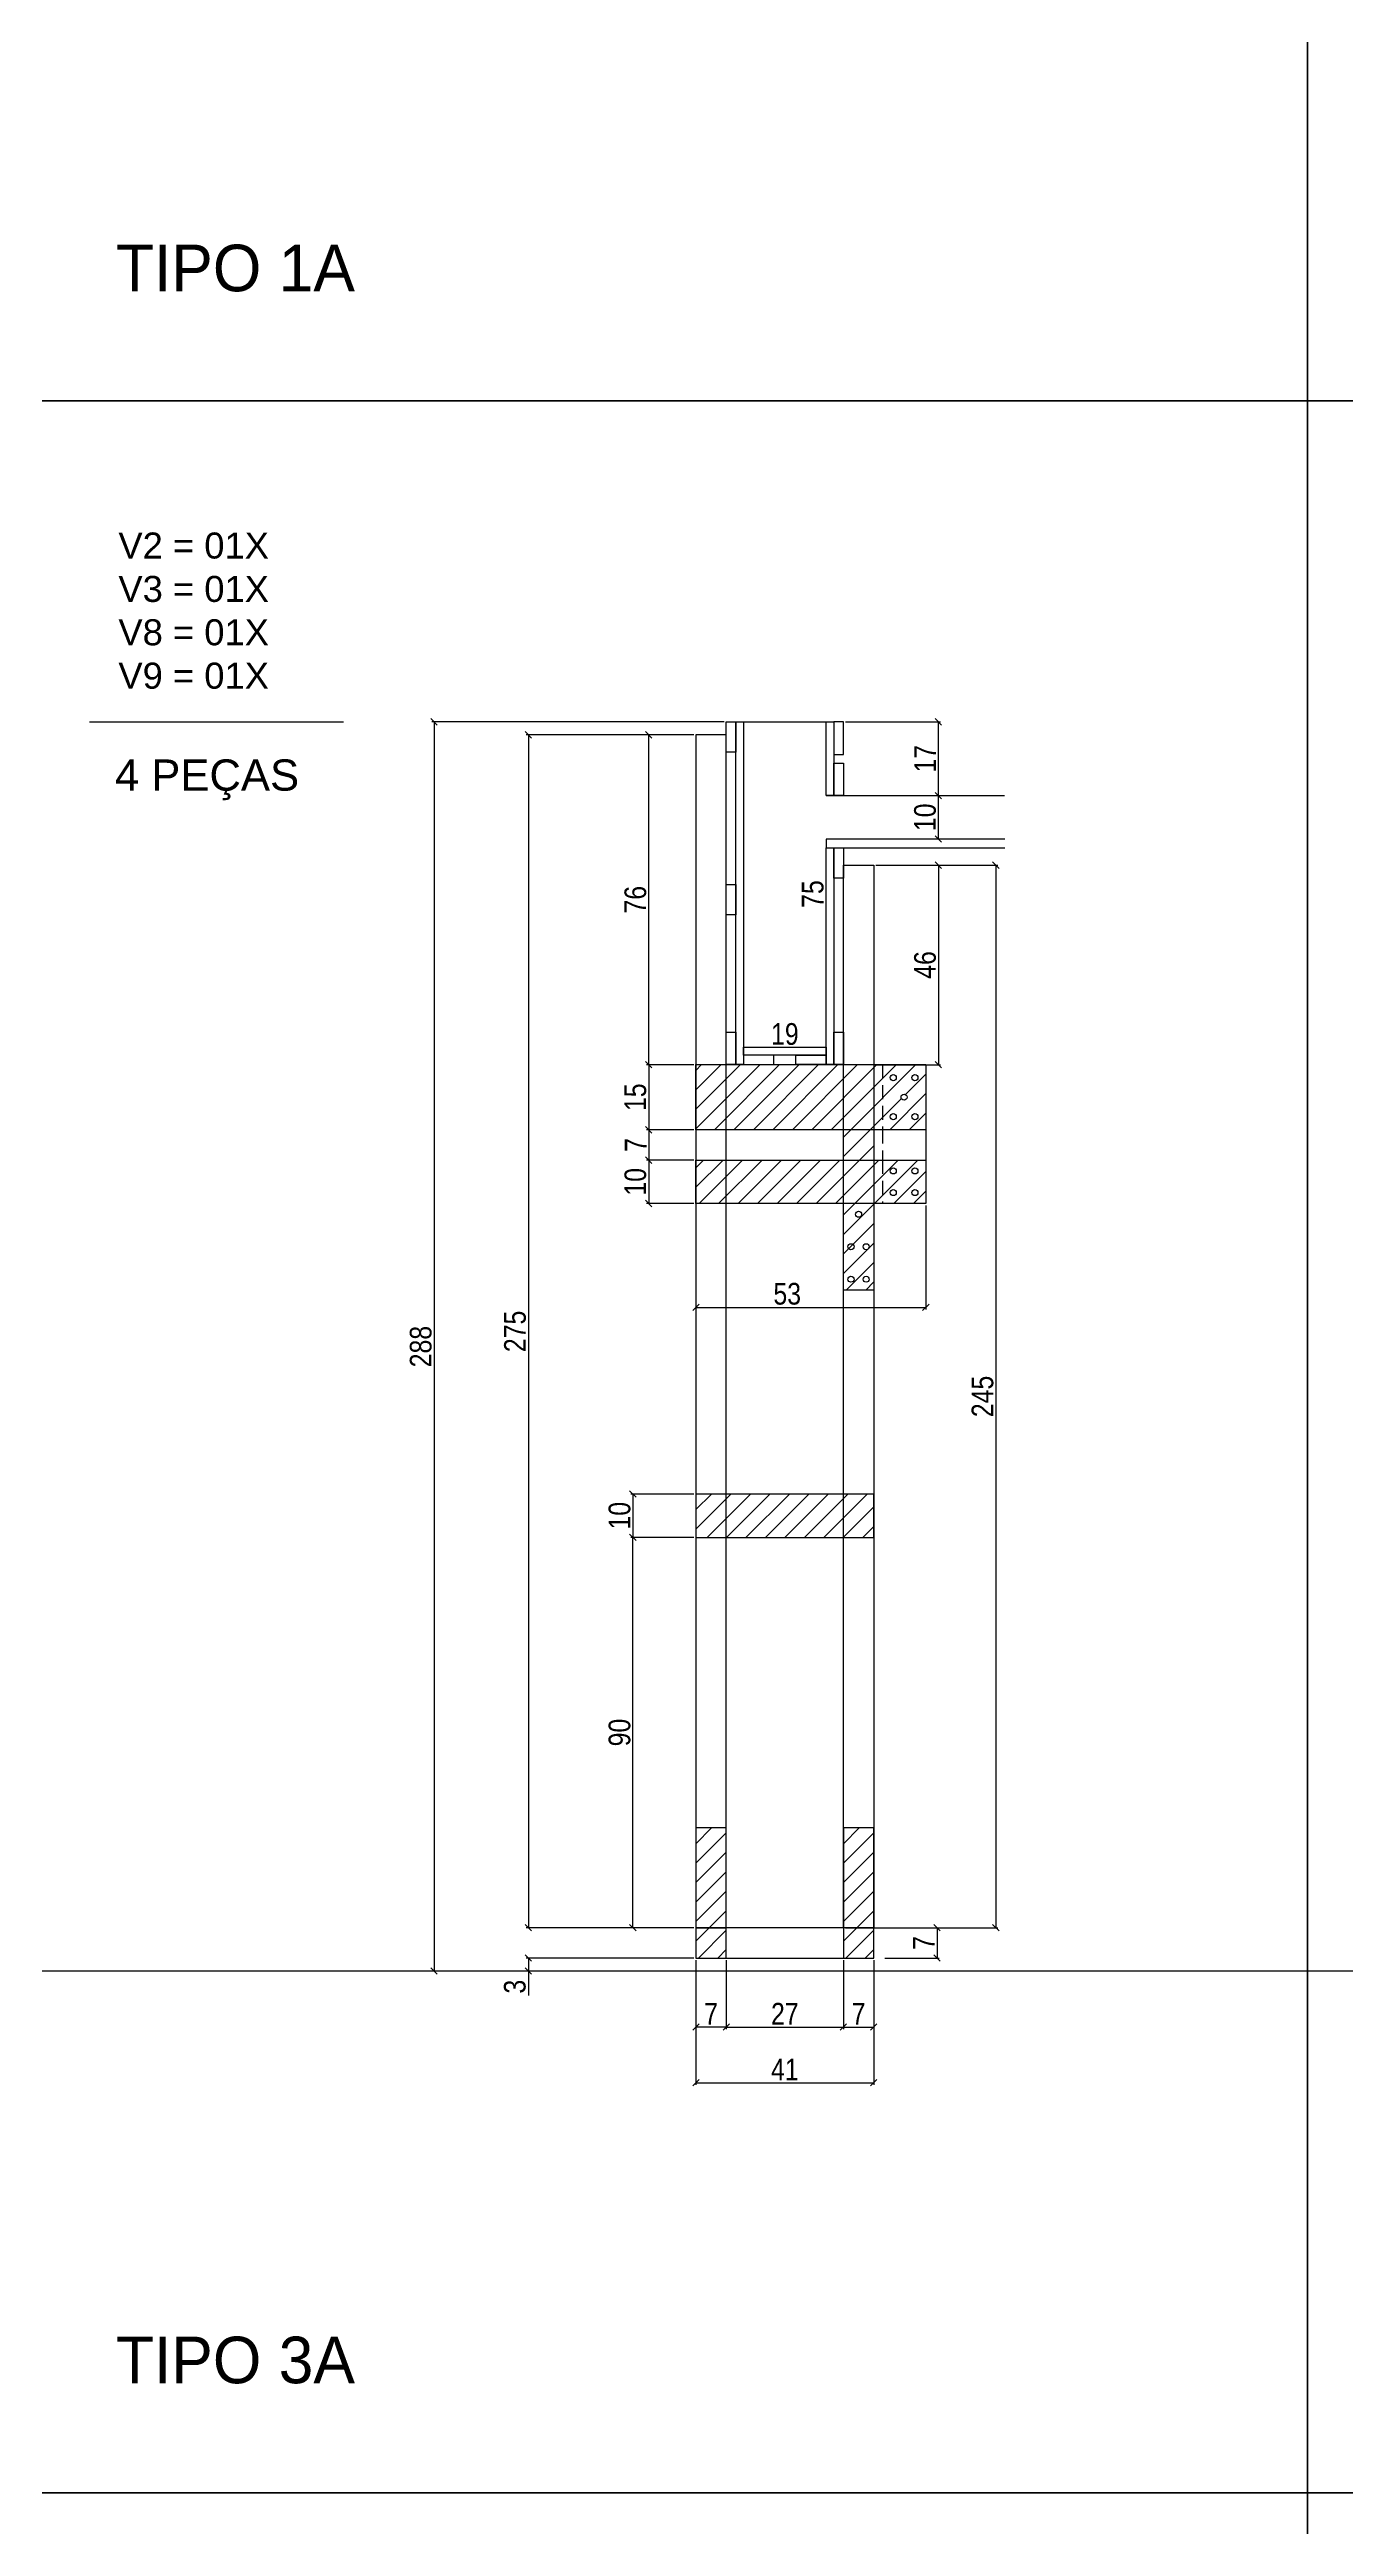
# Model space of a CAD drawing. Extents: x 16965 to 24320, y 205100 to 209880.
# Drawn here: x 18036 to 18634, y 207596 to 208738 of the extents above; entities that cross this region are included whole.
import ezdxf

# ---------------------------------------------------------------- set-up
doc = ezdxf.new("R2010")
doc.units = 0
doc.linetypes.add('DASHED2', pattern=[9.525, 6.35, -3.175])
doc.layers.get('0').update_dxf_attribs({"linetype": 'CONTINUOUS'})
doc.layers.get('DEFPOINTS').update_dxf_attribs({"linetype": 'CONTINUOUS'})
for name, color, linetype in [('8', 111, 'CONTINUOUS'), ('COTA', 241, 'CONTINUOUS'), ('detalhes', 4, 'CONTINUOUS'), ('HACHURA', 8, 'CONTINUOUS'), ('TIRAS REESCORAMENTO', 252, 'CONTINUOUS'), ('VIGAS', 3, 'CONTINUOUS')]:
    doc.layers.add(name, color=color, linetype=linetype)
doc.styles.add('COTA TECNICA 2X', font='techl___.ttf', dxfattribs={"height": 10})
doc.styles.add('R80-50', font='arial.ttf', dxfattribs={"height": 10})
doc.styles.add('ROMAS860', font='ROMAS860.SHX', dxfattribs={"height": 8.5})
doc.dimstyles.new('SECAO', dxfattribs={"dimscale": 0.333333, "dimtxt": 5, "dimasz": 9, "dimexe": 3, "dimexo": 3, "dimgap": 3, "dimtad": 1, "dimdec": 1, "dimlfac": 0.5, "dimzin": 12, "dimdsep": 46, "dimtxsty": 'COTA TECNICA 2X', "dimblk1": 'OBLIQUE', "dimblk2": 'OBLIQUE', "dimsah": 1, "dimcen": 0.9, "dimclrd": 4, "dimclre": 4, "dimclrt": 240, "dimadec": 1, "dimazin": 3, "dimtfac": 1, "dimtdec": 1, "dimtmove": 0, "dimatfit": 3, "dimfxl": 1, "dimtolj": 1, "dimtzin": 12, "dimarcsym": 0})
pattern_1 = [(45, (-5257.449, 9946.6025), (-4.49012806, 4.49012806), [])]

# ---------------------------------------------------------------- blocks, each defined once
blk = doc.blocks.new('_Oblique')
at = {"color": 0, "linetype": 'ByBlock', "lineweight": -2}
blk.add_line((-0.5, -0.5), (0.5, 0.5), dxfattribs=at)
blk = doc.blocks.new('*D2873')
at = {"layer": 'DEFPOINTS', "color": 0, "transparency": 16777216}
for p in [(18334.4, 208422), (18257.1, 207871.9), (18334.4, 207871.9)]:
    blk.add_point(p, dxfattribs=at)
at = {"layer": 'detalhes', "color": 4, "lineweight": -2, "transparency": 16777216}
for p, q in [((18333.4, 208422), (18256.1, 208422)), ((18257.1, 208422), (18257.1, 207871.9)), ((18333.4, 207871.9), (18256.1, 207871.9))]:
    blk.add_line(p, q, dxfattribs=at)
at = {"layer": 'detalhes', "color": 4, "lineweight": -2, "transparency": 16777216, "xscale": 3, "yscale": 3, "zscale": 3}
for p, rotation in [((18257.1, 208422), 90), ((18257.1, 207871.9), 270)]:
    blk.add_blockref('_Oblique', p, dxfattribs=dict(at, rotation=rotation))
at = {"layer": 'detalhes', "color": 240, "transparency": 16777216, "insert": (18251, 208146.9), "char_height": 10, "attachment_point": 5, "rotation": 90, "style": 'COTA TECNICA 2X'}
blk.add_mtext('\\A1;275', dxfattribs=at)
blk = doc.blocks.new('*D2874')
at = {"layer": 'DEFPOINTS', "color": 0, "transparency": 16777216}
for p in [(18334.4, 207857.9), (18416.4, 207857.9), (18416.4, 207800.4)]:
    blk.add_point(p, dxfattribs=at)
at = {"layer": 'detalhes', "color": 4, "lineweight": -2, "transparency": 16777216}
for p, q in [((18334.4, 207856.9), (18334.4, 207799.4)), ((18416.4, 207856.9), (18416.4, 207799.4)), ((18334.4, 207800.4), (18416.4, 207800.4))]:
    blk.add_line(p, q, dxfattribs=at)
at = {"layer": 'detalhes', "color": 4, "lineweight": -2, "transparency": 16777216, "xscale": 3, "yscale": 3, "zscale": 3, "rotation": 180}
blk.add_blockref('_Oblique', (18334.4, 207800.4), dxfattribs=at)
at = {"layer": 'detalhes', "color": 4, "lineweight": -2, "transparency": 16777216, "xscale": 3, "yscale": 3, "zscale": 3}
blk.add_blockref('_Oblique', (18416.4, 207800.4), dxfattribs=at)
at = {"layer": 'detalhes', "color": 240, "transparency": 16777216, "insert": (18375.4, 207806.5), "char_height": 10, "attachment_point": 5, "style": 'COTA TECNICA 2X'}
blk.add_mtext('\\A1;41', dxfattribs=at)
blk = doc.blocks.new('*D2875')
at = {"layer": 'DEFPOINTS', "color": 0, "transparency": 16777216}
for p in [(18348.4, 207857.9), (18402.4, 207857.9), (18402.4, 207826.1)]:
    blk.add_point(p, dxfattribs=at)
at = {"layer": 'detalhes', "color": 4, "lineweight": -2, "transparency": 16777216}
for p, q in [((18348.4, 207856.9), (18348.4, 207825.1)), ((18402.4, 207856.9), (18402.4, 207825.1)), ((18348.4, 207826.1), (18402.4, 207826.1))]:
    blk.add_line(p, q, dxfattribs=at)
at = {"layer": 'detalhes', "color": 4, "lineweight": -2, "transparency": 16777216, "xscale": 3, "yscale": 3, "zscale": 3, "rotation": 180}
blk.add_blockref('_Oblique', (18348.4, 207826.1), dxfattribs=at)
at = {"layer": 'detalhes', "color": 4, "lineweight": -2, "transparency": 16777216, "xscale": 3, "yscale": 3, "zscale": 3}
blk.add_blockref('_Oblique', (18402.4, 207826.1), dxfattribs=at)
at = {"layer": 'detalhes', "color": 240, "transparency": 16777216, "insert": (18375.4, 207832.2), "char_height": 10, "attachment_point": 5, "style": 'COTA TECNICA 2X'}
blk.add_mtext('\\A1;27', dxfattribs=at)
blk = doc.blocks.new('*D2876')
at = {"layer": 'DEFPOINTS', "color": 0, "transparency": 16777216}
for p in [(18402.4, 207826.1), (18416.4, 207826.1), (18416.4, 207826.1)]:
    blk.add_point(p, dxfattribs=at)
at = {"layer": 'detalhes', "color": 4, "lineweight": -2, "transparency": 16777216}
blk.add_line((18402.4, 207826.1), (18416.4, 207826.1), dxfattribs=at)
at = {"layer": 'detalhes', "color": 4, "lineweight": -2, "transparency": 16777216, "xscale": 3, "yscale": 3, "zscale": 3, "rotation": 180}
blk.add_blockref('_Oblique', (18402.4, 207826.1), dxfattribs=at)
at = {"layer": 'detalhes', "color": 4, "lineweight": -2, "transparency": 16777216, "xscale": 3, "yscale": 3, "zscale": 3}
blk.add_blockref('_Oblique', (18416.4, 207826.1), dxfattribs=at)
at = {"layer": 'detalhes', "color": 240, "transparency": 16777216, "insert": (18409.4, 207832.2), "char_height": 10, "attachment_point": 5, "style": 'COTA TECNICA 2X'}
blk.add_mtext('\\A1;7', dxfattribs=at)
blk = doc.blocks.new('*D2877')
at = {"layer": 'DEFPOINTS', "color": 0, "transparency": 16777216}
for p in [(18334.4, 207826.1), (18334.4, 207826.1), (18348.4, 207826.1)]:
    blk.add_point(p, dxfattribs=at)
at = {"layer": 'detalhes', "color": 4, "lineweight": -2, "transparency": 16777216}
blk.add_line((18348.4, 207826.1), (18334.4, 207826.1), dxfattribs=at)
at = {"layer": 'detalhes', "color": 4, "lineweight": -2, "transparency": 16777216, "xscale": 3, "yscale": 3, "zscale": 3, "rotation": 180}
blk.add_blockref('_Oblique', (18334.4, 207826.1), dxfattribs=at)
at = {"layer": 'detalhes', "color": 4, "lineweight": -2, "transparency": 16777216, "xscale": 3, "yscale": 3, "zscale": 3}
blk.add_blockref('_Oblique', (18348.4, 207826.1), dxfattribs=at)
at = {"layer": 'detalhes', "color": 240, "transparency": 16777216, "insert": (18341.4, 207832.2), "char_height": 10, "attachment_point": 5, "style": 'COTA TECNICA 2X'}
blk.add_mtext('\\A1;7', dxfattribs=at)
blk = doc.blocks.new('*D2878')
at = {"layer": 'DEFPOINTS', "color": 0, "transparency": 16777216}
for p in [(18334.4, 208071.9), (18305.3, 208051.9), (18334.4, 208051.9)]:
    blk.add_point(p, dxfattribs=at)
at = {"layer": 'detalhes', "color": 4, "lineweight": -2, "transparency": 16777216}
for p, q in [((18333.4, 208071.9), (18304.3, 208071.9)), ((18305.3, 208071.9), (18305.3, 208051.9)), ((18333.4, 208051.9), (18304.3, 208051.9))]:
    blk.add_line(p, q, dxfattribs=at)
at = {"layer": 'detalhes', "color": 4, "lineweight": -2, "transparency": 16777216, "xscale": 3, "yscale": 3, "zscale": 3}
for p, rotation in [((18305.3, 208071.9), 90), ((18305.3, 208051.9), 270)]:
    blk.add_blockref('_Oblique', p, dxfattribs=dict(at, rotation=rotation))
at = {"layer": 'detalhes', "color": 240, "transparency": 16777216, "insert": (18299.2, 208061.9), "char_height": 10, "attachment_point": 5, "rotation": 90, "style": 'COTA TECNICA 2X'}
blk.add_mtext('\\A1;10', dxfattribs=at)
blk = doc.blocks.new('*D2879')
at = {"layer": 'DEFPOINTS', "color": 0, "transparency": 16777216}
for p in [(18312.6, 208422), (18334.4, 208422), (18334.4, 208269.9)]:
    blk.add_point(p, dxfattribs=at)
at = {"layer": 'detalhes', "color": 4, "lineweight": -2, "transparency": 16777216}
for p, q in [((18333.4, 208422), (18311.6, 208422)), ((18312.6, 208269.9), (18312.6, 208422)), ((18333.4, 208269.9), (18311.6, 208269.9))]:
    blk.add_line(p, q, dxfattribs=at)
at = {"layer": 'detalhes', "color": 4, "lineweight": -2, "transparency": 16777216, "xscale": 3, "yscale": 3, "zscale": 3}
for p, rotation in [((18312.6, 208422), 90), ((18312.6, 208269.9), 270)]:
    blk.add_blockref('_Oblique', p, dxfattribs=dict(at, rotation=rotation))
at = {"layer": 'detalhes', "color": 240, "transparency": 16777216, "insert": (18306.5, 208346), "char_height": 10, "attachment_point": 5, "rotation": 90, "style": 'COTA TECNICA 2X'}
blk.add_mtext('\\A1;76', dxfattribs=at)
blk = doc.blocks.new('*D2880')
at = {"layer": 'DEFPOINTS', "color": 0, "transparency": 16777216}
for p in [(18416.4, 208361.9), (18416.4, 208269.9), (18446.2, 208269.9)]:
    blk.add_point(p, dxfattribs=at)
at = {"layer": 'detalhes', "color": 4, "lineweight": -2, "transparency": 16777216}
for p, q in [((18417.4, 208361.9), (18447.2, 208361.9)), ((18446.2, 208361.9), (18446.2, 208269.9)), ((18417.4, 208269.9), (18447.2, 208269.9))]:
    blk.add_line(p, q, dxfattribs=at)
at = {"layer": 'detalhes', "color": 4, "lineweight": -2, "transparency": 16777216, "xscale": 3, "yscale": 3, "zscale": 3}
for p, rotation in [((18446.2, 208361.9), 90), ((18446.2, 208269.9), 270)]:
    blk.add_blockref('_Oblique', p, dxfattribs=dict(at, rotation=rotation))
at = {"layer": 'detalhes', "color": 240, "transparency": 16777216, "insert": (18440.1, 208315.9), "char_height": 10, "attachment_point": 5, "rotation": 90, "style": 'COTA TECNICA 2X'}
blk.add_mtext('\\A1;46', dxfattribs=at)
blk = doc.blocks.new('*D2881')
at = {"layer": 'DEFPOINTS', "color": 0, "transparency": 16777216}
for p in [(18348.4, 208428), (18213.6, 207851.9), (18334.4, 207851.9)]:
    blk.add_point(p, dxfattribs=at)
at = {"layer": 'detalhes', "color": 4, "lineweight": -2, "transparency": 16777216}
for p, q in [((18347.4, 208428), (18212.6, 208428)), ((18213.6, 208428), (18213.6, 207851.9)), ((18333.4, 207851.9), (18212.6, 207851.9))]:
    blk.add_line(p, q, dxfattribs=at)
at = {"layer": 'detalhes', "color": 4, "lineweight": -2, "transparency": 16777216, "xscale": 3, "yscale": 3, "zscale": 3}
for p, rotation in [((18213.6, 208428), 90), ((18213.6, 207851.9), 270)]:
    blk.add_blockref('_Oblique', p, dxfattribs=dict(at, rotation=rotation))
at = {"layer": 'detalhes', "color": 240, "transparency": 16777216, "insert": (18207.5, 208139.9), "char_height": 10, "attachment_point": 5, "rotation": 90, "style": 'COTA TECNICA 2X'}
blk.add_mtext('\\A1;288', dxfattribs=at)
blk = doc.blocks.new('*D2882')
at = {"layer": 'DEFPOINTS', "color": 0, "transparency": 16777216}
for p in [(18334.4, 207857.9), (18257.1, 207851.9), (18334.4, 207851.9)]:
    blk.add_point(p, dxfattribs=at)
at = {"layer": 'detalhes', "color": 4, "lineweight": -2, "transparency": 16777216}
for p, q in [((18333.4, 207857.9), (18256.1, 207857.9)), ((18257.1, 207857.9), (18257.1, 207851.9)), ((18333.4, 207851.9), (18256.1, 207851.9)), ((18257.1, 207851.9), (18257.1, 207840.6))]:
    blk.add_line(p, q, dxfattribs=at)
at = {"layer": 'detalhes', "color": 4, "lineweight": -2, "transparency": 16777216, "xscale": 3, "yscale": 3, "zscale": 3}
for p, rotation in [((18257.1, 207857.9), 90), ((18257.1, 207851.9), 270)]:
    blk.add_blockref('_Oblique', p, dxfattribs=dict(at, rotation=rotation))
at = {"layer": 'detalhes', "color": 240, "transparency": 16777216, "insert": (18250.9, 207844.7), "char_height": 10, "attachment_point": 5, "rotation": 90, "style": 'COTA TECNICA 2X'}
blk.add_mtext('\\A1;3', dxfattribs=at)
blk = doc.blocks.new('*D2883')
at = {"layer": 'DEFPOINTS', "color": 0, "transparency": 16777216}
for p in [(18371.4, 208428), (18394.4, 208428), (18371.4, 208277.9)]:
    blk.add_point(p, dxfattribs=at)
at = {"layer": 'detalhes', "color": 240, "transparency": 16777216, "insert": (18388.3, 208348.6), "char_height": 10, "attachment_point": 5, "rotation": 90, "style": 'COTA TECNICA 2X'}
blk.add_mtext('\\A1;75', dxfattribs=at)
blk = doc.blocks.new('*D2884')
at = {"layer": 'DEFPOINTS', "color": 0, "transparency": 16777216}
for p in [(18356.4, 208277.9), (18394.4, 208277.9), (18394.4, 208277.9)]:
    blk.add_point(p, dxfattribs=at)
at = {"layer": 'detalhes', "color": 240, "transparency": 16777216, "insert": (18375.4, 208284), "char_height": 10, "attachment_point": 5, "style": 'COTA TECNICA 2X'}
blk.add_mtext('\\A1;19', dxfattribs=at)
blk = doc.blocks.new('*D2885')
at = {"layer": 'DEFPOINTS', "color": 0, "transparency": 16777216}
for p in [(18305.3, 208051.9), (18334.4, 208051.9), (18333.4, 207871.9)]:
    blk.add_point(p, dxfattribs=at)
at = {"layer": 'detalhes', "color": 4, "lineweight": -2, "transparency": 16777216}
for p, q in [((18333.4, 208051.9), (18304.3, 208051.9)), ((18305.3, 207871.9), (18305.3, 208051.9)), ((18332.4, 207871.9), (18304.3, 207871.9))]:
    blk.add_line(p, q, dxfattribs=at)
at = {"layer": 'detalhes', "color": 4, "lineweight": -2, "transparency": 16777216, "xscale": 3, "yscale": 3, "zscale": 3}
for p, rotation in [((18305.3, 208051.9), 90), ((18305.3, 207871.9), 270)]:
    blk.add_blockref('_Oblique', p, dxfattribs=dict(at, rotation=rotation))
at = {"layer": 'detalhes', "color": 240, "transparency": 16777216, "insert": (18299.2, 207961.9), "char_height": 10, "attachment_point": 5, "rotation": 90, "style": 'COTA TECNICA 2X'}
blk.add_mtext('\\A1;90', dxfattribs=at)
blk = doc.blocks.new('*D2886')
at = {"layer": 'DEFPOINTS', "color": 0, "transparency": 16777216}
for p in [(18334.4, 208229.9), (18440.4, 208205.9), (18440.4, 208158)]:
    blk.add_point(p, dxfattribs=at)
at = {"layer": 'detalhes', "color": 4, "lineweight": -2, "transparency": 16777216}
for p, q in [((18334.4, 208228.9), (18334.4, 208157)), ((18440.4, 208204.9), (18440.4, 208157)), ((18334.4, 208158), (18440.4, 208158))]:
    blk.add_line(p, q, dxfattribs=at)
at = {"layer": 'detalhes', "color": 4, "lineweight": -2, "transparency": 16777216, "xscale": 3, "yscale": 3, "zscale": 3, "rotation": 180}
blk.add_blockref('_Oblique', (18334.4, 208158), dxfattribs=at)
at = {"layer": 'detalhes', "color": 4, "lineweight": -2, "transparency": 16777216, "xscale": 3, "yscale": 3, "zscale": 3}
blk.add_blockref('_Oblique', (18440.4, 208158), dxfattribs=at)
at = {"layer": 'detalhes', "color": 240, "transparency": 16777216, "insert": (18376.5, 208164.2), "char_height": 10, "attachment_point": 5, "style": 'COTA TECNICA 2X'}
blk.add_mtext('\\A1;53', dxfattribs=at)
blk = doc.blocks.new('*D2887')
at = {"layer": 'DEFPOINTS', "color": 0, "transparency": 16777216}
for p in [(18417.4, 208361.9), (18417.4, 207871.9), (18472.7, 207871.9)]:
    blk.add_point(p, dxfattribs=at)
at = {"layer": 'detalhes', "color": 4, "lineweight": -2, "transparency": 16777216}
for p, q in [((18418.4, 208361.9), (18473.7, 208361.9)), ((18472.7, 208361.9), (18472.7, 207871.9)), ((18418.4, 207871.9), (18473.7, 207871.9))]:
    blk.add_line(p, q, dxfattribs=at)
at = {"layer": 'detalhes', "color": 4, "lineweight": -2, "transparency": 16777216, "xscale": 3, "yscale": 3, "zscale": 3}
for p, rotation in [((18472.7, 208361.9), 90), ((18472.7, 207871.9), 270)]:
    blk.add_blockref('_Oblique', p, dxfattribs=dict(at, rotation=rotation))
at = {"layer": 'detalhes', "color": 240, "transparency": 16777216, "insert": (18466.6, 208116.9), "char_height": 10, "attachment_point": 5, "rotation": 90, "style": 'COTA TECNICA 2X'}
blk.add_mtext('\\A1;245', dxfattribs=at)
blk = doc.blocks.new('*D2888')
at = {"layer": 'DEFPOINTS', "color": 0, "transparency": 16777216}
for p in [(18402.4, 207871.9), (18420.5, 207857.9), (18445.6, 207857.9)]:
    blk.add_point(p, dxfattribs=at)
at = {"layer": 'detalhes', "color": 4, "lineweight": -2, "transparency": 16777216}
for p, q in [((18403.4, 207871.9), (18446.6, 207871.9)), ((18445.6, 207871.9), (18445.6, 207857.9)), ((18421.5, 207857.9), (18446.6, 207857.9))]:
    blk.add_line(p, q, dxfattribs=at)
at = {"layer": 'detalhes', "color": 4, "lineweight": -2, "transparency": 16777216, "xscale": 3, "yscale": 3, "zscale": 3}
for p, rotation in [((18445.6, 207871.9), 90), ((18445.6, 207857.9), 270)]:
    blk.add_blockref('_Oblique', p, dxfattribs=dict(at, rotation=rotation))
at = {"layer": 'detalhes', "color": 240, "transparency": 16777216, "insert": (18439.5, 207864.9), "char_height": 10, "attachment_point": 5, "rotation": 90, "style": 'COTA TECNICA 2X'}
blk.add_mtext('\\A1;7', dxfattribs=at)
blk = doc.blocks.new('*D2889')
at = {"layer": 'DEFPOINTS', "color": 0, "transparency": 16777216}
for p in [(18334.4, 208269.9), (18312.6, 208239.9), (18334.4, 208239.9)]:
    blk.add_point(p, dxfattribs=at)
at = {"layer": 'detalhes', "color": 4, "lineweight": -2, "transparency": 16777216}
for p, q in [((18333.4, 208269.9), (18311.6, 208269.9)), ((18312.6, 208269.9), (18312.6, 208239.9)), ((18333.4, 208239.9), (18311.6, 208239.9))]:
    blk.add_line(p, q, dxfattribs=at)
at = {"layer": 'detalhes', "color": 4, "lineweight": -2, "transparency": 16777216, "xscale": 3, "yscale": 3, "zscale": 3}
for p, rotation in [((18312.6, 208269.9), 90), ((18312.6, 208239.9), 270)]:
    blk.add_blockref('_Oblique', p, dxfattribs=dict(at, rotation=rotation))
at = {"layer": 'detalhes', "color": 240, "transparency": 16777216, "insert": (18306.5, 208254.9), "char_height": 10, "attachment_point": 5, "rotation": 90, "style": 'COTA TECNICA 2X'}
blk.add_mtext('\\A1;15', dxfattribs=at)
blk = doc.blocks.new('*D2890')
at = {"layer": 'DEFPOINTS', "color": 0, "transparency": 16777216}
for p in [(18334.4, 208225.9), (18312.6, 208205.9), (18334.4, 208205.9)]:
    blk.add_point(p, dxfattribs=at)
at = {"layer": 'detalhes', "color": 4, "lineweight": -2, "transparency": 16777216}
for p, q in [((18333.4, 208225.9), (18311.6, 208225.9)), ((18312.6, 208225.9), (18312.6, 208205.9)), ((18333.4, 208205.9), (18311.6, 208205.9))]:
    blk.add_line(p, q, dxfattribs=at)
at = {"layer": 'detalhes', "color": 4, "lineweight": -2, "transparency": 16777216, "xscale": 3, "yscale": 3, "zscale": 3}
for p, rotation in [((18312.6, 208225.9), 90), ((18312.6, 208205.9), 270)]:
    blk.add_blockref('_Oblique', p, dxfattribs=dict(at, rotation=rotation))
at = {"layer": 'detalhes', "color": 240, "transparency": 16777216, "insert": (18306.5, 208215.9), "char_height": 10, "attachment_point": 5, "rotation": 90, "style": 'COTA TECNICA 2X'}
blk.add_mtext('\\A1;10', dxfattribs=at)
blk = doc.blocks.new('*D2891')
at = {"layer": 'DEFPOINTS', "color": 0, "transparency": 16777216}
for p in [(18334.4, 208239.9), (18312.6, 208225.9), (18334.4, 208225.9)]:
    blk.add_point(p, dxfattribs=at)
at = {"layer": 'detalhes', "color": 4, "lineweight": -2, "transparency": 16777216}
for p, q in [((18333.4, 208239.9), (18311.6, 208239.9)), ((18312.6, 208239.9), (18312.6, 208225.9)), ((18333.4, 208225.9), (18311.6, 208225.9))]:
    blk.add_line(p, q, dxfattribs=at)
at = {"layer": 'detalhes', "color": 4, "lineweight": -2, "transparency": 16777216, "xscale": 3, "yscale": 3, "zscale": 3}
for p, rotation in [((18312.6, 208239.9), 90), ((18312.6, 208225.9), 270)]:
    blk.add_blockref('_Oblique', p, dxfattribs=dict(at, rotation=rotation))
at = {"layer": 'detalhes', "color": 240, "transparency": 16777216, "insert": (18306.6, 208232.9), "char_height": 10, "attachment_point": 5, "rotation": 90, "style": 'COTA TECNICA 2X'}
blk.add_mtext('\\A1;7', dxfattribs=at)
blk = doc.blocks.new('*D2893')
at = {"layer": 'DEFPOINTS', "color": 0, "transparency": 16777216}
for p in [(18446.2, 208394), (18446.2, 208394), (18446.2, 208374)]:
    blk.add_point(p, dxfattribs=at)
at = {"layer": 'detalhes', "color": 4, "lineweight": -2, "transparency": 16777216}
for p, q in [((18446.2, 208374), (18446.2, 208394)), ((18447.2, 208394), (18447.2, 208394)), ((18447.2, 208374), (18447.2, 208374))]:
    blk.add_line(p, q, dxfattribs=at)
at = {"layer": 'detalhes', "color": 4, "lineweight": -2, "transparency": 16777216, "xscale": 3, "yscale": 3, "zscale": 3}
for p, rotation in [((18446.2, 208394), 90), ((18446.2, 208374), 270)]:
    blk.add_blockref('_Oblique', p, dxfattribs=dict(at, rotation=rotation))
at = {"layer": 'detalhes', "color": 240, "transparency": 16777216, "insert": (18440.1, 208384), "char_height": 10, "attachment_point": 5, "rotation": 90, "style": 'COTA TECNICA 2X'}
blk.add_mtext('\\A1;10', dxfattribs=at)
blk = doc.blocks.new('*D2892')
at = {"layer": 'DEFPOINTS', "color": 0, "transparency": 16777216}
for p in [(18402.4, 208428), (18446.2, 208428), (18437.2, 208394)]:
    blk.add_point(p, dxfattribs=at)
at = {"layer": 'detalhes', "color": 4, "lineweight": -2, "transparency": 16777216}
for p, q in [((18403.4, 208428), (18447.2, 208428)), ((18446.2, 208394), (18446.2, 208428)), ((18438.2, 208394), (18447.2, 208394))]:
    blk.add_line(p, q, dxfattribs=at)
at = {"layer": 'detalhes', "color": 4, "lineweight": -2, "transparency": 16777216, "xscale": 3, "yscale": 3, "zscale": 3}
for p, rotation in [((18446.2, 208428), 90), ((18446.2, 208394), 270)]:
    blk.add_blockref('_Oblique', p, dxfattribs=dict(at, rotation=rotation))
at = {"layer": 'detalhes', "color": 240, "transparency": 16777216, "insert": (18440.1, 208411), "char_height": 10, "attachment_point": 5, "rotation": 90, "style": 'COTA TECNICA 2X'}
blk.add_mtext('\\A1;17', dxfattribs=at)

msp = doc.modelspace()

# ---------------------------------------------------------------- hatches: boundary and pattern name
at = {"layer": 'COTA'}
h = msp.add_hatch(dxfattribs=at)
h.set_pattern_fill('ANSI31', color=256, scale=2, style=0)
h.set_pattern_definition(pattern_1)
h.paths.add_polyline_path([(18440.4, 208269.93), (18334.4, 208269.93), (18334.4, 208239.93), (18440.4, 208239.93)])
edge = h.paths.add_edge_path(flags=16)
edge.add_arc((18425.4, 208245.93), 1.4, 0, 360)
edge = h.paths.add_edge_path(flags=16)
edge.add_arc((18430.4, 208254.93), 1.4, 0, 360)
edge = h.paths.add_edge_path(flags=16)
edge.add_arc((18425.4, 208263.93), 1.4, 0, 360)
edge = h.paths.add_edge_path(flags=16)
edge.add_arc((18435.4, 208245.93), 1.4, 0, 360)
edge = h.paths.add_edge_path(flags=16)
edge.add_arc((18435.4, 208263.93), 1.4, 0, 360)
h = msp.add_hatch(dxfattribs=at)
h.set_pattern_fill('ANSI31', color=256, scale=2, style=0)
h.set_pattern_definition(pattern_1)
h.paths.add_polyline_path([(18402.4, 208239.93), (18402.4, 208225.93), (18416.4, 208225.93), (18416.4, 208239.93)])
h = msp.add_hatch(dxfattribs=at)
h.set_pattern_fill('ANSI31', color=256, scale=2, style=0)
h.set_pattern_definition(pattern_1)
h.paths.add_polyline_path([(18440.4, 208225.93), (18334.4, 208225.93), (18334.4, 208205.93), (18440.4, 208205.93)])
edge = h.paths.add_edge_path(flags=16)
edge.add_arc((18425.4, 208220.93), 1.4, 0, 360)
edge = h.paths.add_edge_path(flags=16)
edge.add_arc((18425.4, 208210.93), 1.4, 0, 360)
edge = h.paths.add_edge_path(flags=16)
edge.add_arc((18435.4, 208220.93), 1.4, 0, 360)
edge = h.paths.add_edge_path(flags=16)
edge.add_arc((18435.4, 208210.93), 1.4, 0, 360)
h = msp.add_hatch(dxfattribs=at)
h.set_pattern_fill('ANSI31', color=256, scale=2, style=0)
h.set_pattern_definition(pattern_1)
h.paths.add_polyline_path([(18402.4, 208165.98), (18416.4, 208165.98), (18416.4, 208205.93), (18402.4, 208205.93)])
h = msp.add_hatch(dxfattribs=at)
h.set_pattern_fill('ANSI31', color=256, scale=2, style=0)
h.set_pattern_definition([(45, (-5257.449, 9950.6025), (-4.49012806, 4.49012806), [])])
h.paths.add_polyline_path([(18416.4, 208071.9), (18334.4, 208071.9), (18334.4, 208051.9), (18416.4, 208051.9)])
h = msp.add_hatch(dxfattribs=at)
h.set_pattern_fill('ANSI31', color=256, scale=2, style=0)
h.set_pattern_definition([(45, (-1509.815, 202048.692), (-4.490128, 4.490128), [])])
h.paths.add_polyline_path([(18334.4, 207857.88), (18348.4, 207857.88), (18348.4, 207917.88), (18334.4, 207917.88)])
h = msp.add_hatch(dxfattribs=at)
h.set_pattern_fill('ANSI31', color=256, scale=2, style=0)
h.set_pattern_definition([(45, (-1441.815, 202048.692), (-4.490128, 4.490128), [])])
h.paths.add_polyline_path([(18402.4, 207857.88), (18416.4, 207857.88), (18416.4, 207917.88), (18402.4, 207917.88)])

# ---------------------------------------------------------------- linework, layer by layer
at = {"linetype": 'Continuous'}
msp.add_line((18440.4, 208239.93), (18440.4, 208225.93), dxfattribs=at)
msp.add_line((18416.4, 208165.98), (18402.4, 208165.98))
at = {"color": 6}
msp.add_lwpolyline([(19213.2, 208576.06), (18616.39, 208576.06), (18616.39, 209540.84), (19213.2, 209540.84)], close=True, dxfattribs=at)
at = {"linetype": 'Continuous'}
for points in [[(18334.4, 207871.88), (18348.4, 207871.88), (18348.4, 208421.98), (18334.4, 208421.98)], [(18416.4, 207871.88), (18402.4, 207871.88), (18402.4, 208361.85), (18416.4, 208361.85)], [(18440.4, 208239.93), (18334.4, 208239.93), (18334.4, 208269.93), (18440.4, 208269.93)], [(18440.4, 208205.93), (18334.4, 208205.93), (18334.4, 208225.93), (18440.4, 208225.93)], [(18334.4, 207857.88), (18348.4, 207857.88), (18348.4, 207917.88), (18334.4, 207917.88)], [(18402.4, 207857.88), (18416.4, 207857.88), (18416.4, 207917.88), (18402.4, 207917.88)]]:
    msp.add_lwpolyline(points, close=True, dxfattribs=at)
for points in [[(18334.4, 208051.9), (18416.4, 208051.9), (18416.4, 208071.9), (18334.4, 208071.9), (18334.4, 208051.9)], [(18356.4, 207857.88), (18416.4, 207857.88), (18416.4, 207871.88), (18334.4, 207871.88), (18334.4, 207857.88), (18356.4, 207857.88)]]:
    msp.add_lwpolyline(points, dxfattribs=at)
at = {"color": 217, "true_color": 0x93278f}
for points in [[(18616.39, 206646.49), (18019.58, 206646.49), (18019.58, 207611.27), (18616.39, 207611.27)], [(19213.2, 206646.49), (18616.39, 206646.49), (18616.39, 207611.27), (19213.2, 207611.27)]]:
    msp.add_lwpolyline(points, close=True, dxfattribs=at)
for centre in [(18425.4, 208263.93), (18430.4, 208254.93), (18435.4, 208263.93), (18425.4, 208245.93), (18435.4, 208245.93), (18425.4, 208220.93), (18435.4, 208220.93), (18425.4, 208210.93), (18435.4, 208210.93), (18409.4, 208200.93), (18405.9, 208185.95), (18412.9, 208185.95), (18405.9, 208170.98), (18412.9, 208170.98)]:
    msp.add_circle(centre, 1.4)
at = {"layer": '8', "color": 5, "linetype": 'Continuous'}
msp.add_lwpolyline([(18616.39, 208576.06), (18019.58, 208576.06), (18019.58, 209540.84), (18616.39, 209540.84)], close=True, dxfattribs=at)
at = {"layer": '8', "color": 3, "linetype": 'Continuous'}
msp.add_lwpolyline([(18616.39, 207611.27), (18019.58, 207611.27), (18019.58, 208576.06), (18616.39, 208576.06)], close=True, dxfattribs=at)
at = {"layer": '8', "color": 40, "linetype": 'Continuous', "true_color": 0xf8d731}
msp.add_lwpolyline([(19213.2, 207611.27), (18616.39, 207611.27), (18616.39, 208576.06), (19213.2, 208576.06)], close=True, dxfattribs=at)
at = {"layer": 'COTA', "linetype": 'DASHED2'}
for p, q in [((18420.4, 208269.93), (18420.4, 208239.93)), ((18420.4, 208239.93), (18420.4, 208225.93)), ((18420.4, 208225.93), (18420.4, 208205.93))]:
    msp.add_line(p, q, dxfattribs=at)
at = {"layer": 'HACHURA', "color": 7}
msp.add_line((18054.73, 208427.98), (18171.88, 208427.98), dxfattribs=at)
at = {"layer": 'TIRAS REESCORAMENTO', "linetype": 'ByBlock'}
for p, q in [((18356.4, 208427.98), (18394.4, 208427.98)), ((18394.4, 208393.98), (18394.4, 208427.98)), ((18394.4, 208393.98), (18394.4, 208427.98)), ((18394.4, 208393.98), (18476.75, 208393.98)), ((18394.4, 208369.98), (18476.88, 208369.98)), ((18616.39, 207851.88), (18019.58, 207851.88)), ((19213.2, 207851.88), (18616.39, 207851.88))]:
    msp.add_line(p, q, dxfattribs=at)
for points in [[(18348.4, 208427.98), (18352.8, 208427.98), (18352.8, 208413.98), (18348.4, 208413.98)], [(18398, 208412.98), (18402.4, 208412.98), (18402.4, 208427.98), (18398, 208427.98)], [(18398, 208408.98), (18402.4, 208408.98), (18402.4, 208393.98), (18398, 208393.98)], [(18398, 208369.98), (18402.4, 208369.98), (18402.4, 208355.98), (18398, 208355.98)], [(18348.4, 208353.04), (18352.8, 208353.04), (18352.8, 208339.04), (18348.4, 208339.04)], [(18348.4, 208284.93), (18352.8, 208284.93), (18352.8, 208269.93), (18348.4, 208269.93)], [(18398, 208284.93), (18402.4, 208284.93), (18402.4, 208269.93), (18398, 208269.93)], [(18394.4, 208274.33), (18356.4, 208274.33), (18356.4, 208277.93), (18394.4, 208277.93)], [(18370.37, 208269.93), (18370.37, 208274.33), (18356.4, 208274.33), (18356.4, 208269.93)], [(18380.44, 208269.93), (18380.44, 208274.33), (18394.4, 208274.33), (18394.4, 208269.93)]]:
    msp.add_lwpolyline(points, close=True, dxfattribs=at)
for points in [[(18356.4, 208269.93), (18352.8, 208269.93), (18352.8, 208427.98), (18356.4, 208427.98), (18356.4, 208269.93)], [(18398, 208393.98), (18394.4, 208393.98), (18394.4, 208427.98), (18398, 208427.98), (18398, 208393.98)], [(18476.88, 208373.98), (18394.4, 208373.98), (18394.4, 208369.98), (18476.88, 208369.98)], [(18398, 208269.93), (18394.4, 208269.93), (18394.4, 208369.98), (18398, 208369.98), (18398, 208269.93)]]:
    msp.add_lwpolyline(points, dxfattribs=at)

# ---------------------------------------------------------------- texts
at = {"linetype": 'Continuous', "style": 'ROMAS860'}
for s, p in [('TIPO 1A', (18066.86, 208626.58)), ('TIPO 3A', (18066.86, 207661.79))]:
    msp.add_text(s, height=21.505, dxfattribs=at).set_placement(p)
at = {"layer": 'VIGAS', "color": 7, "attachment_point": 1, "style": 'R80-50'}
for s, width, insert, char_height in [('V2 = 01X\\PV3 = 01X\\PV8 = 01X\\PV9 = 01X', 124.324, (18068.03, 208515.33), 12), ('4 PEÇAS', 162.221, (18066.41, 208410.69), 14.4)]:
    msp.add_mtext_dynamic_manual_height_columns(s, width=width, gutter_width=50, heights=[0], dxfattribs=dict(at, insert=insert, char_height=char_height))

# ---------------------------------------------------------------- dimensions: what is measured, and where the dimension line sits
at = {"layer": 'detalhes', "color": 3}
for base, p1, p2, picture, middle in [((18213.6087, 207851.8825), (18348.4031, 208427.9756), (18334.4031, 207851.8825), '*D2881', (18207.5136, 208139.929)), ((18446.16, 208427.98), (18437.2, 208393.98), (18402.4, 208427.98), '*D2892', (18440.08, 208410.98)), ((18257.1121, 207871.8825), (18334.4031, 208421.9756), (18334.4031, 207871.8825), '*D2873', (18251.0025, 208146.929)), ((18312.63, 208421.98), (18334.4, 208269.93), (18334.4, 208421.98), '*D2879', (18306.53, 208345.95)), ((18446.16, 208393.98), (18446.16, 208373.98), (18446.16, 208393.98), '*D2893', (18440.05, 208383.98)), ((18446.16, 208269.93), (18416.4, 208361.85), (18416.4, 208269.93), '*D2880', (18440.05, 208315.89)), ((18472.7, 207871.88), (18417.4, 208361.85), (18417.4, 207871.88), '*D2887', (18466.59, 208116.87)), ((18312.63, 208239.93), (18334.4, 208269.93), (18334.4, 208239.93), '*D2889', (18306.52, 208254.93)), ((18312.63, 208225.93), (18334.4, 208239.93), (18334.4, 208225.93), '*D2891', (18306.56, 208232.93)), ((18312.63, 208205.93), (18334.4, 208225.93), (18334.4, 208205.93), '*D2890', (18306.53, 208215.93)), ((18305.3, 208051.9), (18334.4, 208071.9), (18334.4, 208051.9), '*D2878', (18299.2, 208061.9)), ((18305.3, 208051.9), (18333.4, 207871.88), (18334.4, 208051.9), '*D2885', (18299.17, 207961.89)), ((18445.55, 207857.88), (18402.4, 207871.88), (18420.46, 207857.88), '*D2888', (18439.48, 207864.88)), ((18257.11, 207851.88), (18334.4, 207857.88), (18334.4, 207851.88), '*D2882', (18250.89, 207844.72))]:
    dim = msp.add_linear_dim(base=base, p1=p1, p2=p2, angle=90, dimstyle='SECAO', dxfattribs=at)
    dim.commit()
    dim.dimension.update_dxf_attribs({"geometry": picture, "text_midpoint": middle})
dim = msp.add_linear_dim(base=(18394.4, 208427.98), p1=(18371.44, 208277.93), p2=(18371.44, 208427.98), angle=90, dimstyle='SECAO', override={"dimse1": 1, "dimse2": 1, "dimsd1": 1, "dimsd2": 1}, dxfattribs=at)
dim.commit()
dim.dimension.update_dxf_attribs({"geometry": '*D2883', "text_midpoint": (18394.4, 208348.65), "dimtype": 160})
dim = msp.add_linear_dim(base=(18394.4, 208277.93), p1=(18356.4, 208277.93), p2=(18394.4, 208277.93), dimstyle='SECAO', override={"dimse1": 1, "dimse2": 1, "dimsd1": 1, "dimsd2": 1}, dxfattribs=at)
dim.commit()
dim.dimension.update_dxf_attribs({"geometry": '*D2884', "text_midpoint": (18375.4, 208277.93), "dimtype": 160})
for base, p1, p2, picture, middle in [((18440.4, 208158), (18334.4, 208229.93), (18440.4, 208205.93), '*D2886', (18376.54, 208158)), ((18416.4, 207800.43), (18334.4, 207857.88), (18416.4, 207857.88), '*D2874', (18375.4, 207800.43)), ((18402.4, 207826.14), (18348.4, 207857.88), (18402.4, 207857.88), '*D2875', (18375.4, 207826.14)), ((18416.4, 207826.14), (18402.4, 207826.14), (18416.4, 207826.14), '*D2876', (18409.4, 207826.14))]:
    dim = msp.add_linear_dim(base=base, p1=p1, p2=p2, dimstyle='SECAO', dxfattribs=at)
    dim.commit()
    dim.dimension.update_dxf_attribs({"geometry": picture, "text_midpoint": middle, "dimtype": 160})
dim = msp.add_linear_dim(base=(18334.4, 207826.14), p1=(18348.4, 207826.14), p2=(18334.4, 207826.14), dimstyle='SECAO', dxfattribs=at)
dim.commit()
dim.dimension.update_dxf_attribs({"geometry": '*D2877', "text_midpoint": (18341.4, 207832.22)})

doc.saveas('drawing.dxf')
